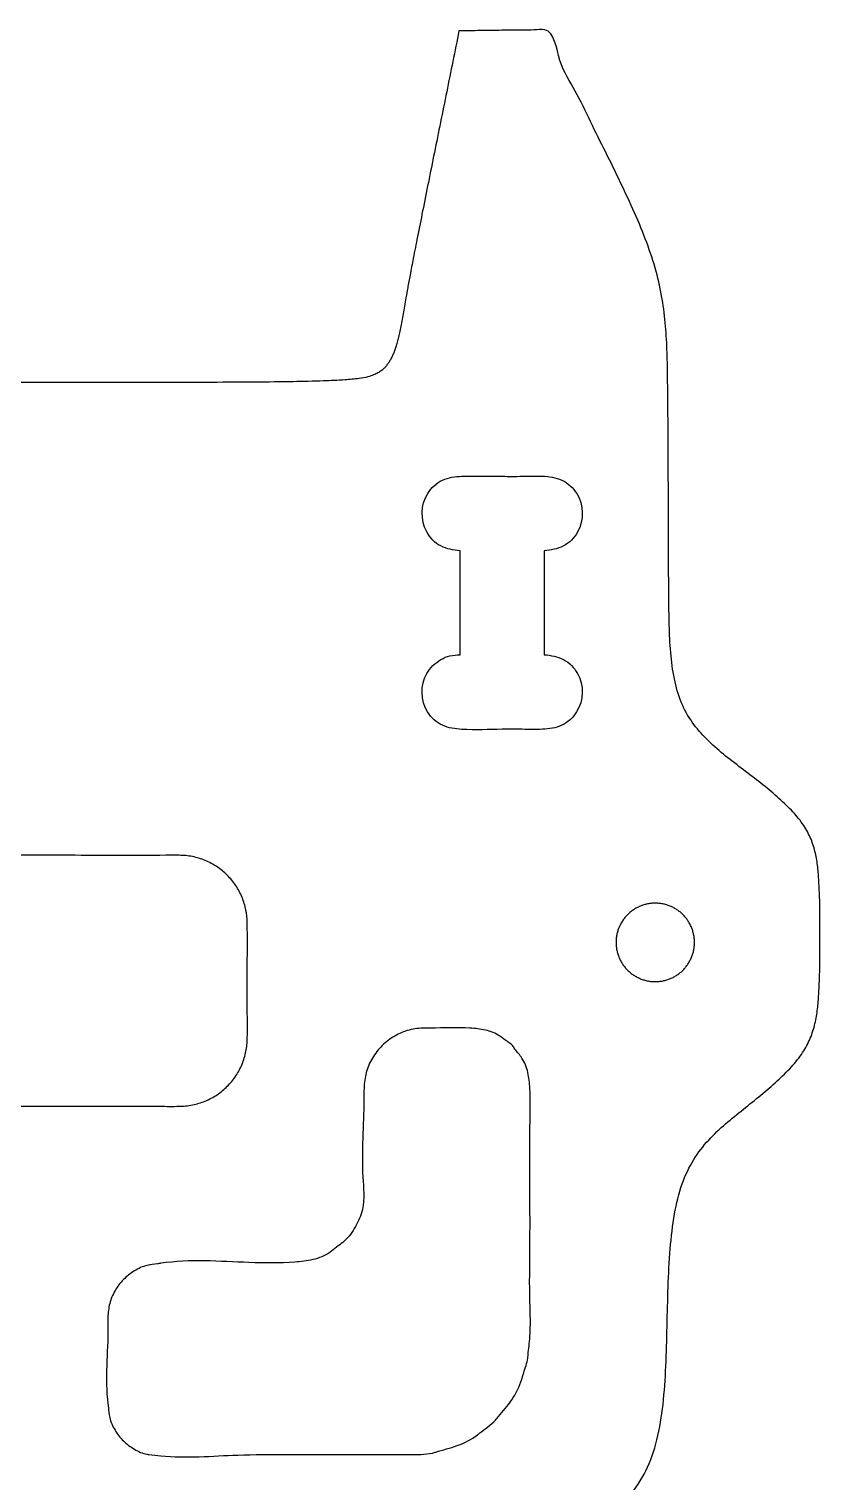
# Model space of a CAD drawing. Header units: millimetres. Extents: x -22 to 22, y -61 to 61.
# Drawn here: x 1.43 to 21.61, y 24.33 to 61.39 of the extents above; entities that cross this region are included whole.
import ezdxf

# ---------------------------------------------------------------- set-up
doc = ezdxf.new("R2010")
doc.units = ezdxf.units.MM
doc.layers.get('0').update_dxf_attribs({"linetype": 'CONTINUOUS'})

msp = doc.modelspace()

# ---------------------------------------------------------------- linework, layer by layer
for p, q in [((12.432, 45.431), (12.432, 48.085)), ((14.575, 48.085), (14.575, 45.431))]:
    msp.add_line(p, q)
for points, knots in [([(-12.402, 61.342), (-12.584, 61.345), (-12.857, 61.348), (-13.222, 61.353), (-13.495, 61.357), (-13.768, 61.359), (-14.043, 61.366), (-14.309, 61.358), (-14.828, 61.439), (-14.922, 60.496), (-15.384, 59.834), (-15.754, 59.021), (-16.145, 58.251), (-16.526, 57.476), (-16.883, 56.711), (-17.195, 55.96), (-17.44, 55.227), (-17.596, 54.512), (-17.68, 53.817), (-17.715, 53.137), (-17.725, 52.461), (-17.732, 51.784), (-17.737, 51.101), (-17.741, 50.411), (-17.743, 49.711), (-17.745, 49.002), (-17.747, 48.285), (-17.75, 47.561), (-17.756, 46.833), (-17.763, 46.112), (-17.801, 45.411), (-17.894, 44.752), (-18.075, 44.153), (-18.379, 43.643), (-18.766, 43.216), (-19.201, 42.844), (-19.656, 42.5), (-20.099, 42.16), (-20.513, 41.822), (-20.876, 41.483), (-21.17, 41.139), (-21.372, 40.782), (-21.492, 40.423), (-21.554, 40.064), (-21.583, 39.706), (-21.6, 39.347), (-21.608, 38.987), (-21.611, 38.624), (-21.611, 38.258), (-21.611, 37.89), (-21.608, 37.519), (-21.6, 37.147), (-21.583, 36.773), (-21.554, 36.397), (-21.492, 36.019), (-21.373, 35.64), (-21.172, 35.264), (-20.878, 34.903), (-20.514, 34.548), (-20.099, 34.194), (-19.655, 33.837), (-19.196, 33.473), (-18.755, 33.059), (-18.362, 32.553), (-18.059, 31.914), (-17.88, 31.138), (-17.78, 30.257), (-17.733, 29.297), (-17.711, 28.299), (-17.687, 27.298), (-17.624, 26.33), (-17.479, 25.429), (-17.21, 24.618), (-16.759, 23.945), (-16.184, 23.401), (-15.534, 22.941), (-14.844, 22.522), (-14.145, 22.104), (-13.457, 21.655), (-12.764, 21.111), (-12.259, 20.178), (-12.105, 18.903), (-12.053, 17.41), (-12.039, 15.791), (-12.041, 14.147), (-12.043, 12.514), (-12.044, 10.909), (-12.046, 9.338), (-12.048, 7.808), (-12.05, 6.321), (-12.053, 4.875), (-12.058, 3.467), (-12.067, 2.094), (-12.081, 0.766), (-12.14, -0.496), (-12.287, -1.66), (-12.569, -2.699), (-13.045, -3.573), (-13.656, -4.291), (-14.342, -4.901), (-15.057, -5.454), (-15.752, -5.991), (-16.399, -6.51), (-16.965, -7.004), (-17.421, -7.467), (-17.742, -7.909), (-17.938, -8.326), (-18.041, -8.72), (-18.087, -9.097), (-18.113, -9.464), (-18.127, -9.829), (-18.131, -10.194), (-18.131, -10.56), (-18.131, -10.929), (-18.127, -11.301), (-18.113, -11.676), (-18.086, -12.056), (-18.041, -12.446), (-17.94, -12.849), (-17.745, -13.27), (-17.424, -13.704), (-16.966, -14.145), (-16.4, -14.604), (-15.753, -15.079), (-15.058, -15.567), (-14.344, -16.066), (-13.66, -16.616), (-13.051, -17.262), (-12.572, -18.053), (-12.288, -18.997), (-12.14, -20.045), (-12.081, -21.172), (-12.067, -22.343), (-12.058, -23.532), (-12.053, -24.727), (-12.05, -25.924), (-12.048, -27.123), (-12.046, -28.321), (-12.044, -29.52), (-12.043, -30.719), (-12.041, -31.917), (-12.039, -33.108), (-12.055, -34.275), (-12.105, -35.37), (-12.302, -36.366), (-12.849, -37.121), (-13.542, -37.651), (-14.26, -38.145), (-14.993, -38.621), (-15.713, -39.093), (-16.388, -39.575), (-16.978, -40.08), (-17.449, -40.625), (-17.749, -41.236), (-17.901, -41.891), (-17.958, -42.59), (-17.969, -43.346), (-17.976, -44.172), (-17.979, -45.082), (-17.98, -46.092), (-17.98, -47.217), (-17.98, -48.461), (-17.979, -49.817), (-17.977, -51.267), (-17.971, -52.788), (-17.963, -54.332), (-17.923, -55.823), (-17.822, -57.161), (-17.643, -58.262), (-17.322, -59.085), (-16.867, -59.62), (-16.346, -59.925), (-15.812, -60.113), (-15.282, -60.29), (-14.753, -60.458), (-14.227, -60.62), (-13.704, -60.778), (-13.188, -60.935), (-12.677, -61.082), (-12.173, -61.211), (-11.677, -61.314), (-11.188, -61.381), (-10.705, -61.382), (-10.228, -61.28), (-9.77, -61.033), (-9.356, -60.631), (-8.967, -60.113), (-8.592, -59.501), (-8.227, -58.826), (-7.865, -58.115), (-7.495, -57.4), (-7.117, -56.718), (-6.593, -56.144), (-5.849, -55.909), (-5.063, -55.858), (-4.235, -55.838), (-3.392, -55.838), (-2.545, -55.838), (-1.697, -55.838), (-0.848, -55.838), (0, -55.838), (0.848, -55.838), (1.697, -55.838), (2.545, -55.838), (3.392, -55.838), (4.235, -55.838), (5.063, -55.858), (5.849, -55.909), (6.593, -56.144), (7.117, -56.718), (7.495, -57.4), (7.865, -58.115), (8.227, -58.826), (8.592, -59.501), (8.967, -60.113), (9.356, -60.631), (9.77, -61.033), (10.228, -61.28), (10.705, -61.382), (11.188, -61.381), (11.677, -61.314), (12.173, -61.211), (12.677, -61.082), (13.188, -60.935), (13.704, -60.778), (14.227, -60.62), (14.753, -60.458), (15.282, -60.29), (15.812, -60.113), (16.346, -59.925), (16.867, -59.62), (17.322, -59.085), (17.643, -58.262), (17.822, -57.161), (17.923, -55.823), (17.963, -54.332), (17.971, -52.788), (17.977, -51.267), (17.979, -49.817), (17.98, -48.461), (17.98, -47.217), (17.98, -46.092), (17.979, -45.082), (17.976, -44.172), (17.969, -43.346), (17.958, -42.59), (17.901, -41.891), (17.749, -41.236), (17.449, -40.625), (16.978, -40.08), (16.388, -39.575), (15.713, -39.093), (14.993, -38.621), (14.26, -38.145), (13.542, -37.651), (12.849, -37.121), (12.302, -36.366), (12.105, -35.37), (12.055, -34.275), (12.039, -33.108), (12.041, -31.917), (12.043, -30.719), (12.044, -29.52), (12.046, -28.321), (12.048, -27.123), (12.05, -25.924), (12.053, -24.727), (12.058, -23.532), (12.067, -22.343), (12.081, -21.172), (12.14, -20.045), (12.288, -18.997), (12.572, -18.053), (13.051, -17.262), (13.66, -16.616), (14.344, -16.066), (15.058, -15.567), (15.753, -15.079), (16.4, -14.604), (16.966, -14.145), (17.424, -13.704), (17.745, -13.27), (17.94, -12.849), (18.041, -12.446), (18.086, -12.056), (18.113, -11.676), (18.127, -11.301), (18.131, -10.929), (18.131, -10.56), (18.131, -10.194), (18.127, -9.829), (18.113, -9.464), (18.087, -9.097), (18.041, -8.72), (17.938, -8.326), (17.742, -7.909), (17.421, -7.467), (16.965, -7.004), (16.399, -6.51), (15.752, -5.991), (15.057, -5.454), (14.342, -4.901), (13.656, -4.291), (13.045, -3.573), (12.569, -2.699), (12.287, -1.66), (12.14, -0.496), (12.081, 0.766), (12.067, 2.094), (12.058, 3.467), (12.053, 4.875), (12.05, 6.321), (12.048, 7.808), (12.046, 9.338), (12.044, 10.909), (12.043, 12.514), (12.041, 14.147), (12.039, 15.791), (12.053, 17.41), (12.105, 18.903), (12.259, 20.178), (12.764, 21.111), (13.457, 21.655), (14.145, 22.104), (14.844, 22.522), (15.534, 22.941), (16.184, 23.401), (16.759, 23.945), (17.21, 24.618), (17.479, 25.429), (17.624, 26.33), (17.687, 27.298), (17.711, 28.299), (17.733, 29.297), (17.78, 30.257), (17.88, 31.138), (18.059, 31.914), (18.362, 32.553), (18.755, 33.059), (19.196, 33.473), (19.655, 33.837), (20.099, 34.194), (20.514, 34.548), (20.878, 34.903), (21.172, 35.264), (21.373, 35.64), (21.492, 36.019), (21.554, 36.397), (21.583, 36.773), (21.6, 37.147), (21.608, 37.519), (21.611, 37.89), (21.611, 38.258), (21.611, 38.624), (21.608, 38.987), (21.6, 39.347), (21.583, 39.706), (21.554, 40.064), (21.492, 40.423), (21.372, 40.782), (21.17, 41.139), (20.876, 41.483), (20.513, 41.822), (20.099, 42.16), (19.656, 42.5), (19.201, 42.844), (18.766, 43.216), (18.379, 43.643), (18.075, 44.153), (17.894, 44.752), (17.801, 45.411), (17.763, 46.112), (17.756, 46.833), (17.75, 47.561), (17.747, 48.285), (17.745, 49.002), (17.743, 49.711), (17.741, 50.411), (17.737, 51.101), (17.732, 51.784), (17.725, 52.461), (17.715, 53.137), (17.68, 53.817), (17.596, 54.512), (17.44, 55.227), (17.195, 55.96), (16.883, 56.711), (16.526, 57.476), (16.145, 58.251), (15.754, 59.021), (15.384, 59.834), (14.922, 60.496), (14.828, 61.439), (14.309, 61.358), (14.043, 61.366), (13.768, 61.359), (13.495, 61.357), (13.222, 61.353), (12.857, 61.348), (12.584, 61.345), (12.402, 61.342)], [0, 0, 0, 0, 0.054648, 0.081972, 0.109296, 0.13662, 0.163943, 0.191267, 0.218591, 0.305941, 0.393248, 0.480466, 0.567554, 0.654207, 0.739103, 0.820778, 0.898036, 0.970571, 1.039937, 1.107688, 1.174976, 1.242602, 1.310837, 1.379837, 1.449753, 1.52068, 1.59248, 1.664955, 1.737909, 1.81077, 1.881548, 1.948287, 2.010017, 2.067929, 2.124861, 2.182083, 2.239398, 2.295803, 2.349754, 2.399753, 2.444711, 2.484746, 2.521906, 2.557924, 2.593707, 2.629583, 2.665637, 2.70192, 2.738468, 2.775296, 2.812369, 2.849641, 2.887081, 2.924686, 2.962648, 3.001709, 3.043412, 3.089707, 3.140817, 3.195775, 3.253186, 3.311766, 3.371578, 3.4341, 3.502787, 3.581999, 3.671627, 3.768843, 3.87002, 3.9713, 4.069139, 4.16068, 4.244641, 4.323211, 4.401152, 4.480708, 4.561744, 4.643228, 4.725061, 4.80856, 4.904514, 5.033867, 5.189618, 5.353676, 5.519176, 5.682868, 5.843628, 6.000875, 6.15402, 6.302652, 6.447063, 6.587718, 6.725084, 6.858916, 6.986226, 7.103901, 7.210278, 7.307196, 7.399919, 7.49145, 7.582242, 7.671071, 7.75506, 7.831081, 7.896301, 7.949569, 7.994132, 8.03373, 8.071102, 8.107799, 8.144261, 8.180691, 8.217259, 8.254103, 8.291274, 8.328829, 8.366848, 8.405595, 8.446234, 8.49111, 8.543719, 8.607322, 8.681069, 8.76236, 8.84823, 8.935829, 9.02351, 9.111111, 9.201005, 9.298119, 9.404415, 9.518239, 9.636366, 9.755575, 9.875111, 9.994865, 10.114729, 10.234611, 10.354493, 10.474375, 10.594257, 10.713837, 10.831629, 10.944245, 11.043389, 11.130465, 11.216854, 11.304261, 11.39196, 11.478936, 11.56265, 11.640633, 11.711568, 11.777113, 11.842625, 11.912026, 11.987246, 12.069359, 12.159847, 12.260341, 12.372475, 12.497292, 12.633478, 12.77913, 12.93235, 13.089784, 13.242322, 13.379658, 13.492292, 13.576084, 13.641145, 13.6988, 13.754952, 13.810805, 13.866327, 13.921448, 13.976092, 14.030142, 14.083334, 14.135404, 14.186165, 14.235448, 14.283138, 14.330359, 14.380219, 14.437006, 14.502081, 14.574379, 14.651903, 14.732368, 14.813806, 14.893382, 14.966659, 15.039913, 15.120042, 15.203471, 15.288094, 15.37292, 15.457746, 15.542573, 15.627399, 15.712225, 15.797052, 15.881878, 15.966704, 16.051327, 16.134756, 16.214885, 16.288139, 16.361416, 16.440991, 16.52243, 16.602894, 16.680418, 16.752716, 16.817791, 16.874578, 16.924438, 16.971659, 17.019349, 17.068632, 17.119393, 17.171463, 17.224656, 17.278705, 17.33335, 17.38847, 17.443992, 17.499845, 17.555998, 17.613652, 17.678713, 17.762506, 17.875139, 18.012475, 18.165014, 18.322446, 18.475667, 18.621319, 18.757505, 18.882322, 18.994456, 19.09495, 19.185438, 19.26755, 19.342771, 19.412172, 19.477684, 19.543229, 19.614162, 19.692146, 19.77586, 19.862837, 19.950536, 20.037943, 20.124331, 20.211408, 20.310552, 20.423166, 20.54096, 20.66054, 20.780421, 20.900304, 21.020186, 21.140068, 21.259932, 21.379685, 21.499221, 21.61843, 21.736558, 21.850382, 21.956677, 22.053791, 22.143685, 22.231287, 22.318967, 22.406566, 22.492437, 22.573728, 22.647474, 22.711077, 22.763686, 22.808562, 22.849201, 22.887948, 22.925968, 22.963522, 23.000694, 23.037537, 23.074106, 23.110535, 23.146997, 23.183693, 23.221066, 23.260664, 23.305228, 23.358496, 23.423716, 23.499736, 23.583726, 23.672555, 23.763347, 23.854878, 23.9476, 24.044518, 24.150895, 24.26857, 24.395881, 24.529712, 24.667079, 24.807734, 24.952145, 25.100777, 25.253922, 25.411168, 25.571929, 25.735621, 25.901121, 26.065179, 26.220929, 26.350282, 26.446237, 26.529735, 26.611569, 26.693053, 26.774089, 26.853645, 26.931585, 27.010156, 27.094116, 27.185658, 27.283497, 27.384777, 27.485953, 27.58317, 27.672797, 27.752009, 27.820697, 27.883219, 27.943031, 28.001611, 28.059022, 28.113979, 28.165089, 28.211385, 28.253088, 28.292148, 28.33011, 28.367715, 28.405156, 28.442427, 28.4795, 28.516329, 28.552876, 28.589159, 28.625214, 28.661089, 28.696873, 28.73289, 28.770051, 28.810086, 28.855043, 28.905043, 28.958993, 29.015399, 29.072714, 29.129935, 29.186868, 29.24478, 29.30651, 29.373249, 29.444026, 29.516888, 29.589842, 29.662316, 29.734116, 29.805043, 29.87496, 29.943959, 30.012195, 30.07982, 30.147109, 30.214859, 30.284226, 30.356761, 30.434018, 30.515694, 30.60059, 30.687242, 30.774331, 30.861549, 30.948855, 31.036205, 31.063529, 31.090853, 31.118177, 31.145501, 31.172825, 31.200149, 31.254797, 31.254797, 31.254797, 31.254797]), ([(12.402, 61.342), (12.297, 60.824), (12.14, 60.048), (11.931, 59.014), (11.775, 58.244), (11.623, 57.49), (11.479, 56.775), (11.35, 56.129), (11.242, 55.583), (11.159, 55.147), (11.097, 54.812), (11.051, 54.549), (11.013, 54.327), (10.979, 54.128), (10.945, 53.941), (10.912, 53.768), (10.879, 53.61), (10.846, 53.47), (10.812, 53.345), (10.777, 53.234), (10.739, 53.133), (10.698, 53.04), (10.654, 52.955), (10.606, 52.876), (10.552, 52.803), (10.491, 52.734), (10.418, 52.672), (10.328, 52.615), (10.215, 52.561), (10.056, 52.508), (9.811, 52.467), (9.432, 52.433), (8.87, 52.409), (8.105, 52.393), (7.158, 52.383), (6.077, 52.378), (4.914, 52.375), (3.708, 52.374), (2.482, 52.373), (1.244, 52.373), (0, 52.373), (-1.244, 52.373), (-2.482, 52.373), (-3.708, 52.374), (-4.914, 52.375), (-6.077, 52.378), (-7.158, 52.383), (-8.105, 52.393), (-8.87, 52.409), (-9.432, 52.433), (-9.811, 52.467), (-10.056, 52.508), (-10.215, 52.561), (-10.328, 52.615), (-10.418, 52.672), (-10.491, 52.734), (-10.552, 52.803), (-10.606, 52.876), (-10.654, 52.955), (-10.698, 53.04), (-10.739, 53.133), (-10.777, 53.234), (-10.812, 53.345), (-10.846, 53.47), (-10.879, 53.61), (-10.912, 53.768), (-10.945, 53.941), (-10.979, 54.128), (-11.013, 54.327), (-11.051, 54.549), (-11.097, 54.812), (-11.159, 55.147), (-11.242, 55.583), (-11.35, 56.129), (-11.479, 56.775), (-11.623, 57.49), (-11.775, 58.244), (-11.931, 59.014), (-12.14, 60.048), (-12.297, 60.824), (-12.402, 61.342)], [0, 0, 0, 0, 0.158576, 0.237634, 0.316419, 0.394288, 0.468402, 0.535371, 0.591809, 0.635438, 0.668428, 0.694058, 0.715604, 0.735752, 0.754824, 0.772554, 0.788679, 0.803035, 0.815843, 0.827422, 0.838099, 0.848161, 0.857748, 0.866976, 0.875975, 0.884941, 0.894325, 0.90472, 0.916772, 0.931898, 0.954752, 0.990937, 1.046018, 1.123675, 1.220247, 1.330221, 1.448081, 1.569125, 1.691942, 1.81594, 1.94053, 2.06512, 2.189118, 2.311935, 2.43298, 2.550839, 2.660813, 2.757385, 2.835042, 2.890123, 2.926309, 2.949162, 2.964288, 2.976341, 2.986735, 2.996119, 3.005085, 3.014084, 3.023312, 3.0329, 3.042962, 3.053638, 3.065217, 3.078025, 3.092381, 3.108506, 3.126236, 3.145309, 3.165456, 3.187002, 3.212632, 3.245622, 3.289251, 3.345689, 3.412658, 3.486772, 3.564641, 3.643425, 3.722484, 3.88106, 3.88106, 3.88106, 3.88106]), ([(12.432, 48.085), (12.261, 48.099), (12.088, 48.126), (11.938, 48.205), (11.788, 48.283), (11.662, 48.414), (11.579, 48.565), (11.414, 48.867), (11.423, 49.251), (11.603, 49.543), (11.693, 49.688), (11.826, 49.811), (11.979, 49.884), (12.132, 49.956), (12.305, 49.977), (12.477, 49.985), (12.649, 49.993), (12.819, 49.987), (12.99, 49.984), (13.161, 49.982), (13.332, 49.983), (13.503, 49.982), (13.675, 49.982), (13.846, 49.98), (14.016, 49.983), (14.187, 49.986), (14.357, 49.994), (14.529, 49.986), (14.701, 49.979), (14.875, 49.956), (15.028, 49.884), (15.182, 49.812), (15.315, 49.69), (15.405, 49.544), (15.586, 49.252), (15.595, 48.866), (15.429, 48.564), (15.346, 48.413), (15.218, 48.284), (15.068, 48.205), (14.918, 48.127), (14.745, 48.099), (14.575, 48.085)], [0, 0, 0, 0, 0.0513123, 0.0513123, 0.0513123, 0.1026246, 0.1026246, 0.1026246, 0.2052493, 0.2052493, 0.2052493, 0.2565616, 0.2565616, 0.2565616, 0.3078739, 0.3078739, 0.3078739, 0.3591862, 0.3591862, 0.3591862, 0.4104985, 0.4104985, 0.4104985, 0.4618109, 0.4618109, 0.4618109, 0.5131232, 0.5131232, 0.5131232, 0.5644355, 0.5644355, 0.5644355, 0.6157478, 0.6157478, 0.6157478, 0.7183724, 0.7183724, 0.7183724, 0.7696848, 0.7696848, 0.7696848, 0.8209971, 0.8209971, 0.8209971, 0.8209971]), ([(14.575, 45.431), (14.745, 45.417), (14.918, 45.389), (15.068, 45.31), (15.218, 45.231), (15.345, 45.102), (15.428, 44.951), (15.595, 44.651), (15.583, 44.265), (15.403, 43.974), (15.313, 43.828), (15.181, 43.705), (15.028, 43.632), (14.875, 43.56), (14.701, 43.538), (14.529, 43.53), (14.357, 43.521), (14.187, 43.527), (14.016, 43.53), (13.845, 43.533), (13.674, 43.533), (13.503, 43.53), (13.161, 43.524), (12.821, 43.507), (12.477, 43.529), (12.305, 43.54), (12.132, 43.561), (11.979, 43.632), (11.826, 43.704), (11.693, 43.826), (11.602, 43.973), (11.421, 44.266), (11.407, 44.656), (11.579, 44.951), (11.665, 45.099), (11.797, 45.223), (11.94, 45.309), (12.012, 45.352), (12.087, 45.386), (12.17, 45.404), (12.254, 45.422), (12.347, 45.424), (12.432, 45.431)], [0, 0, 0, 0, 0.0513123, 0.0513123, 0.0513123, 0.1026246, 0.1026246, 0.1026246, 0.2052492, 0.2052492, 0.2052492, 0.2565616, 0.2565616, 0.2565616, 0.3078739, 0.3078739, 0.3078739, 0.3591862, 0.3591862, 0.3591862, 0.4104985, 0.4104985, 0.4104985, 0.5131231, 0.5131231, 0.5131231, 0.5644354, 0.5644354, 0.5644354, 0.6157477, 0.6157477, 0.6157477, 0.7183724, 0.7183724, 0.7183724, 0.7696847, 0.7696847, 0.7696847, 0.7953408, 0.7953408, 0.7953408, 0.820997, 0.820997, 0.820997, 0.820997]), ([(-7, 38.579), (-6.999, 38.636), (-6.999, 38.693), (-6.992, 38.749), (-6.989, 38.774), (-6.984, 38.799), (-6.98, 38.824), (-6.976, 38.855), (-6.972, 38.887), (-6.967, 38.918), (-6.957, 38.974), (-6.942, 39.029), (-6.925, 39.083), (-6.908, 39.138), (-6.889, 39.191), (-6.868, 39.244), (-6.846, 39.296), (-6.822, 39.348), (-6.795, 39.398), (-6.768, 39.448), (-6.739, 39.497), (-6.707, 39.544), (-6.676, 39.591), (-6.642, 39.637), (-6.606, 39.681), (-6.57, 39.725), (-6.531, 39.767), (-6.491, 39.807), (-6.451, 39.848), (-6.409, 39.886), (-6.365, 39.922), (-6.321, 39.958), (-6.275, 39.992), (-6.228, 40.024), (-6.181, 40.055), (-6.132, 40.084), (-6.082, 40.111), (-6.031, 40.138), (-5.98, 40.162), (-5.927, 40.184), (-5.875, 40.206), (-5.821, 40.225), (-5.767, 40.242), (-5.712, 40.258), (-5.657, 40.272), (-5.602, 40.283), (-5.546, 40.294), (-5.489, 40.303), (-5.433, 40.308), (-5.376, 40.313), (-5.319, 40.315), (-5.263, 40.316), (-5.15, 40.319), (-5.037, 40.317), (-4.924, 40.316), (-4.102, 40.309), (-3.28, 40.315), (-2.458, 40.316), (-1.639, 40.318), (-0.819, 40.316), (0, 40.316), (0.819, 40.316), (1.639, 40.318), (2.458, 40.316), (3.28, 40.315), (4.102, 40.309), (4.924, 40.316), (5.037, 40.317), (5.15, 40.319), (5.263, 40.316), (5.319, 40.315), (5.376, 40.313), (5.433, 40.308), (5.489, 40.303), (5.546, 40.294), (5.602, 40.283), (5.657, 40.272), (5.712, 40.258), (5.767, 40.242), (5.821, 40.225), (5.875, 40.206), (5.927, 40.184), (5.98, 40.162), (6.031, 40.138), (6.082, 40.111), (6.132, 40.084), (6.181, 40.055), (6.228, 40.024), (6.275, 39.992), (6.321, 39.958), (6.365, 39.922), (6.409, 39.886), (6.451, 39.848), (6.491, 39.807), (6.531, 39.767), (6.57, 39.725), (6.606, 39.681), (6.642, 39.637), (6.676, 39.591), (6.707, 39.544), (6.739, 39.497), (6.768, 39.448), (6.795, 39.398), (6.822, 39.348), (6.846, 39.296), (6.868, 39.244), (6.889, 39.191), (6.908, 39.138), (6.925, 39.083), (6.942, 39.029), (6.957, 38.974), (6.967, 38.918), (6.972, 38.887), (6.976, 38.855), (6.98, 38.824), (6.984, 38.799), (6.989, 38.774), (6.992, 38.749), (6.999, 38.693), (6.999, 38.636), (7, 38.579), (7.008, 37.882), (6.995, 37.188), (7, 36.492), (7.002, 36.213), (7.007, 35.933), (7, 35.653), (6.999, 35.596), (6.997, 35.539), (6.992, 35.483), (6.986, 35.426), (6.978, 35.37), (6.967, 35.314), (6.955, 35.258), (6.942, 35.203), (6.925, 35.149), (6.909, 35.094), (6.89, 35.041), (6.868, 34.988), (6.846, 34.936), (6.822, 34.884), (6.795, 34.834), (6.768, 34.784), (6.739, 34.735), (6.707, 34.688), (6.676, 34.641), (6.642, 34.595), (6.606, 34.551), (6.57, 34.507), (6.532, 34.464), (6.491, 34.425), (6.453, 34.387), (6.411, 34.352), (6.372, 34.316), (6.327, 34.276), (6.278, 34.241), (6.228, 34.209), (6.18, 34.177), (6.132, 34.148), (6.082, 34.121), (6.032, 34.094), (5.98, 34.07), (5.927, 34.048), (5.875, 34.026), (5.821, 34.007), (5.767, 33.991), (5.712, 33.974), (5.657, 33.96), (5.602, 33.949), (5.546, 33.938), (5.489, 33.929), (5.433, 33.924), (5.376, 33.919), (5.319, 33.917), (5.263, 33.916), (5.099, 33.912), (4.936, 33.914), (4.772, 33.916), (3.981, 33.923), (3.19, 33.918), (2.399, 33.916), (1.599, 33.914), (0.799, 33.916), (0, 33.916), (-0.799, 33.916), (-1.599, 33.914), (-2.399, 33.916), (-3.19, 33.918), (-3.981, 33.923), (-4.772, 33.916), (-4.936, 33.914), (-5.099, 33.912), (-5.263, 33.916), (-5.319, 33.917), (-5.376, 33.919), (-5.433, 33.924), (-5.489, 33.929), (-5.546, 33.938), (-5.602, 33.949), (-5.657, 33.96), (-5.712, 33.974), (-5.767, 33.991), (-5.821, 34.007), (-5.875, 34.026), (-5.927, 34.048), (-5.98, 34.07), (-6.032, 34.094), (-6.082, 34.121), (-6.132, 34.148), (-6.18, 34.177), (-6.228, 34.209), (-6.276, 34.24), (-6.323, 34.272), (-6.365, 34.31), (-6.407, 34.348), (-6.45, 34.385), (-6.491, 34.425), (-6.532, 34.464), (-6.57, 34.507), (-6.606, 34.551), (-6.642, 34.595), (-6.676, 34.641), (-6.707, 34.688), (-6.739, 34.735), (-6.768, 34.784), (-6.795, 34.834), (-6.822, 34.884), (-6.846, 34.936), (-6.868, 34.988), (-6.89, 35.041), (-6.909, 35.094), (-6.925, 35.149), (-6.942, 35.203), (-6.955, 35.258), (-6.967, 35.314), (-6.978, 35.37), (-6.986, 35.426), (-6.992, 35.483), (-6.997, 35.539), (-6.999, 35.596), (-7, 35.653), (-7.007, 35.933), (-7.002, 36.213), (-7, 36.492), (-6.995, 37.188), (-7.008, 37.882), (-7, 38.579)], [0, 0, 0, 0, 0.017049, 0.017049, 0.017049, 0.02464, 0.02464, 0.02464, 0.034101, 0.034101, 0.034101, 0.051153, 0.051153, 0.051153, 0.068202, 0.068202, 0.068202, 0.085253, 0.085253, 0.085253, 0.102303, 0.102303, 0.102303, 0.119354, 0.119354, 0.119354, 0.136405, 0.136405, 0.136405, 0.153456, 0.153456, 0.153456, 0.170506, 0.170506, 0.170506, 0.187556, 0.187556, 0.187556, 0.204607, 0.204607, 0.204607, 0.221657, 0.221657, 0.221657, 0.238708, 0.238708, 0.238708, 0.255759, 0.255759, 0.255759, 0.272809, 0.272809, 0.272809, 0.306668, 0.306668, 0.306668, 0.553221, 0.553221, 0.553221, 0.799063, 0.799063, 0.799063, 1.044905, 1.044905, 1.044905, 1.291459, 1.291459, 1.291459, 1.325318, 1.325318, 1.325318, 1.342368, 1.342368, 1.342368, 1.359419, 1.359419, 1.359419, 1.37647, 1.37647, 1.37647, 1.39352, 1.39352, 1.39352, 1.410571, 1.410571, 1.410571, 1.427621, 1.427621, 1.427621, 1.444671, 1.444671, 1.444671, 1.461722, 1.461722, 1.461722, 1.478773, 1.478773, 1.478773, 1.495824, 1.495824, 1.495824, 1.512874, 1.512874, 1.512874, 1.529925, 1.529925, 1.529925, 1.546974, 1.546974, 1.546974, 1.564026, 1.564026, 1.564026, 1.573487, 1.573487, 1.573487, 1.581078, 1.581078, 1.581078, 1.598127, 1.598127, 1.598127, 1.806768, 1.806768, 1.806768, 1.890696, 1.890696, 1.890696, 1.907748, 1.907748, 1.907748, 1.9248, 1.9248, 1.9248, 1.941848, 1.941848, 1.941848, 1.9589, 1.9589, 1.9589, 1.975949, 1.975949, 1.975949, 1.993001, 1.993001, 1.993001, 2.010051, 2.010051, 2.010051, 2.027102, 2.027102, 2.027102, 2.043221, 2.043221, 2.043221, 2.061202, 2.061202, 2.061202, 2.078254, 2.078254, 2.078254, 2.095304, 2.095304, 2.095304, 2.112355, 2.112355, 2.112355, 2.129405, 2.129405, 2.129405, 2.146456, 2.146456, 2.146456, 2.163506, 2.163506, 2.163506, 2.212512, 2.212512, 2.212512, 2.449908, 2.449908, 2.449908, 2.689761, 2.689761, 2.689761, 2.929613, 2.929613, 2.929613, 3.167009, 3.167009, 3.167009, 3.216015, 3.216015, 3.216015, 3.233065, 3.233065, 3.233065, 3.250116, 3.250116, 3.250116, 3.267166, 3.267166, 3.267166, 3.284217, 3.284217, 3.284217, 3.301267, 3.301267, 3.301267, 3.318319, 3.318319, 3.318319, 3.335369, 3.335369, 3.335369, 3.352419, 3.352419, 3.352419, 3.36947, 3.36947, 3.36947, 3.38652, 3.38652, 3.38652, 3.403572, 3.403572, 3.403572, 3.420621, 3.420621, 3.420621, 3.437673, 3.437673, 3.437673, 3.454721, 3.454721, 3.454721, 3.471773, 3.471773, 3.471773, 3.488825, 3.488825, 3.488825, 3.572753, 3.572753, 3.572753, 3.781394, 3.781394, 3.781394, 3.781394]), ([(16.409, 38.116), (16.409, 38.132), (16.41, 38.149), (16.411, 38.165), (16.413, 38.181), (16.414, 38.198), (16.416, 38.214), (16.418, 38.23), (16.42, 38.246), (16.423, 38.262), (16.426, 38.278), (16.429, 38.295), (16.432, 38.311), (16.436, 38.327), (16.44, 38.342), (16.444, 38.358), (16.449, 38.374), (16.453, 38.39), (16.458, 38.405), (16.463, 38.421), (16.469, 38.436), (16.475, 38.452), (16.478, 38.461), (16.482, 38.47), (16.486, 38.479), (16.488, 38.485), (16.491, 38.491), (16.493, 38.497), (16.5, 38.512), (16.507, 38.527), (16.514, 38.541), (16.521, 38.556), (16.529, 38.571), (16.537, 38.585), (16.545, 38.599), (16.553, 38.613), (16.562, 38.627), (16.571, 38.641), (16.58, 38.655), (16.589, 38.668), (16.599, 38.681), (16.608, 38.695), (16.618, 38.708), (16.628, 38.72), (16.639, 38.733), (16.649, 38.746), (16.66, 38.758), (16.671, 38.77), (16.682, 38.782), (16.693, 38.794), (16.705, 38.806), (16.717, 38.817), (16.729, 38.828), (16.741, 38.839), (16.753, 38.85), (16.765, 38.861), (16.778, 38.871), (16.791, 38.881), (16.804, 38.891), (16.817, 38.901), (16.83, 38.911), (16.844, 38.92), (16.857, 38.929), (16.871, 38.938), (16.885, 38.947), (16.899, 38.955), (16.913, 38.964), (16.927, 38.972), (16.942, 38.979), (16.956, 38.987), (16.971, 38.994), (16.985, 39.001), (17, 39.008), (17.015, 39.015), (17.03, 39.021), (17.046, 39.027), (17.061, 39.033), (17.076, 39.039), (17.092, 39.044), (17.107, 39.049), (17.123, 39.054), (17.139, 39.058), (17.155, 39.063), (17.17, 39.067), (17.186, 39.07), (17.202, 39.074), (17.218, 39.077), (17.234, 39.08), (17.251, 39.083), (17.267, 39.085), (17.283, 39.087), (17.299, 39.089), (17.316, 39.091), (17.332, 39.092), (17.348, 39.094), (17.365, 39.095), (17.381, 39.095), (17.397, 39.095), (17.414, 39.096), (17.43, 39.095), (17.446, 39.095), (17.463, 39.094), (17.479, 39.093), (17.495, 39.092), (17.511, 39.09), (17.526, 39.089), (17.543, 39.087), (17.56, 39.084), (17.577, 39.081), (17.593, 39.079), (17.609, 39.076), (17.625, 39.072), (17.641, 39.068), (17.657, 39.064), (17.672, 39.06), (17.688, 39.056), (17.704, 39.051), (17.719, 39.046), (17.735, 39.041), (17.75, 39.036), (17.766, 39.03), (17.781, 39.024), (17.796, 39.018), (17.811, 39.011), (17.826, 39.005), (17.841, 38.998), (17.856, 38.99), (17.87, 38.983), (17.885, 38.975), (17.899, 38.967), (17.913, 38.959), (17.927, 38.951), (17.941, 38.942), (17.955, 38.934), (17.969, 38.924), (17.982, 38.915), (17.996, 38.906), (18.009, 38.896), (18.022, 38.886), (18.034, 38.876), (18.047, 38.866), (18.06, 38.855), (18.072, 38.844), (18.084, 38.833), (18.096, 38.822), (18.108, 38.811), (18.12, 38.799), (18.131, 38.788), (18.142, 38.776), (18.153, 38.764), (18.164, 38.751), (18.175, 38.739), (18.185, 38.726), (18.196, 38.714), (18.206, 38.701), (18.215, 38.688), (18.225, 38.674), (18.234, 38.661), (18.244, 38.647), (18.252, 38.633), (18.261, 38.62), (18.27, 38.606), (18.278, 38.591), (18.286, 38.577), (18.294, 38.563), (18.301, 38.548), (18.308, 38.534), (18.316, 38.519), (18.322, 38.504), (18.329, 38.489), (18.335, 38.474), (18.341, 38.459), (18.347, 38.443), (18.353, 38.428), (18.358, 38.413), (18.363, 38.397), (18.368, 38.381), (18.372, 38.366), (18.377, 38.35), (18.381, 38.334), (18.384, 38.318), (18.386, 38.311), (18.387, 38.303), (18.389, 38.296), (18.391, 38.287), (18.393, 38.279), (18.394, 38.27), (18.397, 38.254), (18.4, 38.238), (18.402, 38.221), (18.404, 38.205), (18.405, 38.189), (18.407, 38.172), (18.408, 38.156), (18.409, 38.14), (18.409, 38.123), (18.41, 38.107), (18.41, 38.091), (18.409, 38.074), (18.409, 38.058), (18.408, 38.042), (18.407, 38.025), (18.406, 38.009), (18.404, 37.993), (18.403, 37.976), (18.401, 37.96), (18.398, 37.944), (18.396, 37.928), (18.394, 37.918), (18.392, 37.908), (18.39, 37.899), (18.389, 37.892), (18.387, 37.886), (18.386, 37.88), (18.383, 37.864), (18.379, 37.848), (18.374, 37.832), (18.37, 37.816), (18.365, 37.801), (18.36, 37.785), (18.355, 37.769), (18.35, 37.754), (18.344, 37.739), (18.338, 37.723), (18.332, 37.708), (18.325, 37.693), (18.319, 37.678), (18.312, 37.663), (18.304, 37.649), (18.297, 37.634), (18.29, 37.62), (18.282, 37.605), (18.273, 37.591), (18.265, 37.577), (18.256, 37.563), (18.248, 37.549), (18.239, 37.536), (18.229, 37.522), (18.22, 37.509), (18.21, 37.495), (18.2, 37.483), (18.19, 37.47), (18.18, 37.457), (18.169, 37.445), (18.159, 37.432), (18.148, 37.42), (18.136, 37.408), (18.125, 37.396), (18.114, 37.385), (18.102, 37.373), (18.09, 37.362), (18.078, 37.351), (18.066, 37.34), (18.053, 37.329), (18.041, 37.319), (18.028, 37.309), (18.015, 37.299), (18.002, 37.289), (17.988, 37.279), (17.975, 37.27), (17.961, 37.261), (17.948, 37.252), (17.934, 37.243), (17.92, 37.235), (17.906, 37.227), (17.891, 37.219), (17.877, 37.211), (17.862, 37.203), (17.848, 37.196), (17.833, 37.189), (17.818, 37.182), (17.803, 37.175), (17.788, 37.169), (17.773, 37.163), (17.758, 37.157), (17.742, 37.152), (17.727, 37.146), (17.711, 37.141), (17.696, 37.136), (17.68, 37.132), (17.664, 37.128), (17.648, 37.124), (17.632, 37.12), (17.616, 37.116), (17.6, 37.113), (17.584, 37.11), (17.576, 37.109), (17.568, 37.108), (17.56, 37.107), (17.552, 37.105), (17.544, 37.104), (17.536, 37.103), (17.519, 37.101), (17.503, 37.099), (17.487, 37.098), (17.47, 37.097), (17.454, 37.096), (17.438, 37.095), (17.421, 37.095), (17.405, 37.095), (17.389, 37.095), (17.372, 37.095), (17.356, 37.096), (17.339, 37.097), (17.323, 37.098), (17.307, 37.1), (17.291, 37.102), (17.274, 37.104), (17.258, 37.106), (17.242, 37.109), (17.226, 37.112), (17.21, 37.115), (17.194, 37.118), (17.178, 37.122), (17.162, 37.126), (17.146, 37.13), (17.13, 37.134), (17.115, 37.139), (17.099, 37.144), (17.084, 37.149), (17.068, 37.155), (17.053, 37.16), (17.038, 37.166), (17.022, 37.172), (17.007, 37.179), (16.992, 37.186), (16.978, 37.193), (16.963, 37.2), (16.948, 37.207), (16.934, 37.215), (16.92, 37.223), (16.905, 37.231), (16.891, 37.239), (16.877, 37.248), (16.863, 37.257), (16.85, 37.266), (16.836, 37.275), (16.823, 37.284), (16.81, 37.294), (16.797, 37.304), (16.784, 37.314), (16.771, 37.325), (16.759, 37.335), (16.746, 37.346), (16.734, 37.357), (16.722, 37.368), (16.71, 37.379), (16.699, 37.391), (16.687, 37.403), (16.676, 37.414), (16.665, 37.426), (16.654, 37.439), (16.644, 37.451), (16.633, 37.464), (16.623, 37.477), (16.613, 37.49), (16.603, 37.503), (16.594, 37.516), (16.584, 37.529), (16.575, 37.543), (16.566, 37.557), (16.557, 37.571), (16.549, 37.585), (16.541, 37.599), (16.533, 37.613), (16.525, 37.627), (16.517, 37.642), (16.51, 37.657), (16.503, 37.671), (16.496, 37.686), (16.495, 37.691), (16.493, 37.695), (16.491, 37.699), (16.486, 37.71), (16.482, 37.721), (16.477, 37.732), (16.471, 37.747), (16.466, 37.762), (16.461, 37.778), (16.455, 37.793), (16.451, 37.809), (16.446, 37.825), (16.442, 37.84), (16.438, 37.856), (16.434, 37.872), (16.43, 37.888), (16.427, 37.904), (16.424, 37.92), (16.421, 37.936), (16.419, 37.953), (16.417, 37.969), (16.415, 37.985), (16.413, 38.001), (16.412, 38.018), (16.411, 38.034), (16.41, 38.05), (16.409, 38.067), (16.409, 38.083), (16.409, 38.099), (16.409, 38.116)], [0, 0, 0, 0, 0.0049088, 0.0049088, 0.0049088, 0.0098192, 0.0098192, 0.0098192, 0.0147291, 0.0147291, 0.0147291, 0.0196382, 0.0196382, 0.0196382, 0.0245487, 0.0245487, 0.0245487, 0.0294582, 0.0294582, 0.0294582, 0.0343681, 0.0343681, 0.0343681, 0.0373548, 0.0373548, 0.0373548, 0.039278, 0.039278, 0.039278, 0.0441879, 0.0441879, 0.0441879, 0.0490976, 0.0490976, 0.0490976, 0.0540074, 0.0540074, 0.0540074, 0.0589165, 0.0589165, 0.0589165, 0.0638268, 0.0638268, 0.0638268, 0.0687367, 0.0687367, 0.0687367, 0.0736464, 0.0736464, 0.0736464, 0.078556, 0.078556, 0.078556, 0.083466, 0.083466, 0.083466, 0.0883759, 0.0883759, 0.0883759, 0.0932856, 0.0932856, 0.0932856, 0.0981955, 0.0981955, 0.0981955, 0.1031053, 0.1031053, 0.1031053, 0.1080149, 0.1080149, 0.1080149, 0.1129244, 0.1129244, 0.1129244, 0.1178346, 0.1178346, 0.1178346, 0.1227443, 0.1227443, 0.1227443, 0.1276541, 0.1276541, 0.1276541, 0.1325639, 0.1325639, 0.1325639, 0.1374737, 0.1374737, 0.1374737, 0.1423832, 0.1423832, 0.1423832, 0.147293, 0.147293, 0.147293, 0.1522027, 0.1522027, 0.1522027, 0.1571129, 0.1571129, 0.1571129, 0.1620223, 0.1620223, 0.1620223, 0.1667713, 0.1667713, 0.1667713, 0.171842, 0.171842, 0.171842, 0.1767518, 0.1767518, 0.1767518, 0.1816613, 0.1816613, 0.1816613, 0.1865712, 0.1865712, 0.1865712, 0.1914811, 0.1914811, 0.1914811, 0.196391, 0.196391, 0.196391, 0.2013008, 0.2013008, 0.2013008, 0.2062108, 0.2062108, 0.2062108, 0.2111205, 0.2111205, 0.2111205, 0.2160303, 0.2160303, 0.2160303, 0.2209398, 0.2209398, 0.2209398, 0.2258502, 0.2258502, 0.2258502, 0.2307594, 0.2307594, 0.2307594, 0.2356692, 0.2356692, 0.2356692, 0.2405789, 0.2405789, 0.2405789, 0.2454882, 0.2454882, 0.2454882, 0.2503984, 0.2503984, 0.2503984, 0.2553082, 0.2553082, 0.2553082, 0.2602182, 0.2602182, 0.2602182, 0.2651275, 0.2651275, 0.2651275, 0.2700376, 0.2700376, 0.2700376, 0.2749479, 0.2749479, 0.2749479, 0.2798573, 0.2798573, 0.2798573, 0.2847667, 0.2847667, 0.2847667, 0.2896767, 0.2896767, 0.2896767, 0.2919246, 0.2919246, 0.2919246, 0.294587, 0.294587, 0.294587, 0.2994957, 0.2994957, 0.2994957, 0.3044059, 0.3044059, 0.3044059, 0.3093161, 0.3093161, 0.3093161, 0.3142257, 0.3142257, 0.3142257, 0.3191352, 0.3191352, 0.3191352, 0.3240448, 0.3240448, 0.3240448, 0.3289552, 0.3289552, 0.3289552, 0.3319238, 0.3319238, 0.3319238, 0.3338646, 0.3338646, 0.3338646, 0.3387748, 0.3387748, 0.3387748, 0.3436844, 0.3436844, 0.3436844, 0.3485943, 0.3485943, 0.3485943, 0.3535042, 0.3535042, 0.3535042, 0.3584135, 0.3584135, 0.3584135, 0.3633238, 0.3633238, 0.3633238, 0.3682336, 0.3682336, 0.3682336, 0.3731428, 0.3731428, 0.3731428, 0.378053, 0.378053, 0.378053, 0.3829627, 0.3829627, 0.3829627, 0.3878724, 0.3878724, 0.3878724, 0.3927822, 0.3927822, 0.3927822, 0.3976919, 0.3976919, 0.3976919, 0.4026016, 0.4026016, 0.4026016, 0.4075117, 0.4075117, 0.4075117, 0.4124209, 0.4124209, 0.4124209, 0.4173312, 0.4173312, 0.4173312, 0.4222407, 0.4222407, 0.4222407, 0.4271506, 0.4271506, 0.4271506, 0.4320603, 0.4320603, 0.4320603, 0.43697, 0.43697, 0.43697, 0.44188, 0.44188, 0.44188, 0.4467898, 0.4467898, 0.4467898, 0.4516995, 0.4516995, 0.4516995, 0.4541343, 0.4541343, 0.4541343, 0.4566091, 0.4566091, 0.4566091, 0.461519, 0.461519, 0.461519, 0.4664289, 0.4664289, 0.4664289, 0.4713386, 0.4713386, 0.4713386, 0.4762486, 0.4762486, 0.4762486, 0.481158, 0.481158, 0.481158, 0.486068, 0.486068, 0.486068, 0.4909777, 0.4909777, 0.4909777, 0.4958877, 0.4958877, 0.4958877, 0.5007972, 0.5007972, 0.5007972, 0.5057069, 0.5057069, 0.5057069, 0.5106166, 0.5106166, 0.5106166, 0.5155265, 0.5155265, 0.5155265, 0.5204363, 0.5204363, 0.5204363, 0.5253462, 0.5253462, 0.5253462, 0.5302562, 0.5302562, 0.5302562, 0.5351657, 0.5351657, 0.5351657, 0.5400757, 0.5400757, 0.5400757, 0.5449854, 0.5449854, 0.5449854, 0.5498949, 0.5498949, 0.5498949, 0.5548051, 0.5548051, 0.5548051, 0.5597149, 0.5597149, 0.5597149, 0.5646242, 0.5646242, 0.5646242, 0.5695343, 0.5695343, 0.5695343, 0.5744437, 0.5744437, 0.5744437, 0.5793532, 0.5793532, 0.5793532, 0.5842634, 0.5842634, 0.5842634, 0.5856576, 0.5856576, 0.5856576, 0.5891736, 0.5891736, 0.5891736, 0.5940827, 0.5940827, 0.5940827, 0.5989924, 0.5989924, 0.5989924, 0.603903, 0.603903, 0.603903, 0.6088125, 0.6088125, 0.6088125, 0.6137226, 0.6137226, 0.6137226, 0.6186317, 0.6186317, 0.6186317, 0.6235416, 0.6235416, 0.6235416, 0.6284519, 0.6284519, 0.6284519, 0.6284519]), ([(3.445, 28.533), (3.449, 28.651), (3.461, 28.77), (3.491, 28.884), (3.52, 28.999), (3.567, 29.109), (3.626, 29.213), (3.685, 29.316), (3.757, 29.412), (3.841, 29.496), (3.924, 29.581), (4.019, 29.654), (4.121, 29.716), (4.222, 29.779), (4.332, 29.83), (4.447, 29.857), (4.532, 29.878), (4.62, 29.884), (4.707, 29.896), (4.737, 29.901), (4.767, 29.905), (4.796, 29.91), (5.537, 30.021), (6.292, 29.958), (7.044, 29.931), (7.435, 29.917), (7.825, 29.912), (8.212, 29.942), (8.367, 29.953), (8.521, 29.971), (8.674, 30.006), (8.828, 30.042), (8.98, 30.095), (9.105, 30.188), (9.12, 30.199), (9.135, 30.21), (9.149, 30.222), (9.205, 30.266), (9.261, 30.31), (9.318, 30.353), (9.371, 30.393), (9.426, 30.431), (9.475, 30.475), (9.592, 30.578), (9.682, 30.709), (9.759, 30.847), (9.837, 30.985), (9.903, 31.13), (9.938, 31.28), (10.001, 31.547), (9.966, 31.832), (9.949, 32.114), (9.91, 32.779), (9.972, 33.426), (9.975, 34.081), (9.975, 34.181), (9.974, 34.281), (9.979, 34.381), (9.985, 34.515), (10.001, 34.648), (10.036, 34.777), (10.071, 34.906), (10.125, 35.03), (10.194, 35.146), (10.262, 35.261), (10.345, 35.368), (10.441, 35.462), (10.536, 35.556), (10.644, 35.638), (10.761, 35.705), (10.877, 35.772), (11.002, 35.823), (11.131, 35.858), (11.261, 35.892), (11.395, 35.909), (11.528, 35.91), (11.534, 35.91), (11.54, 35.91), (11.546, 35.91), (11.591, 35.91), (11.635, 35.91), (11.68, 35.91), (12.014, 35.911), (12.349, 35.93), (12.682, 35.91), (12.814, 35.902), (12.946, 35.888), (13.077, 35.858), (13.208, 35.828), (13.338, 35.782), (13.446, 35.705), (13.478, 35.682), (13.508, 35.657), (13.54, 35.633), (13.616, 35.577), (13.701, 35.531), (13.763, 35.462), (13.787, 35.435), (13.808, 35.404), (13.83, 35.374), (13.888, 35.296), (13.953, 35.225), (14.006, 35.145), (14.079, 35.035), (14.128, 34.907), (14.159, 34.777), (14.19, 34.646), (14.203, 34.514), (14.211, 34.381), (14.23, 34.052), (14.217, 33.723), (14.211, 33.393), (14.2, 32.85), (14.207, 32.308), (14.211, 31.766), (14.214, 31.28), (14.215, 30.793), (14.211, 30.307), (14.207, 29.845), (14.199, 29.384), (14.211, 28.921), (14.218, 28.624), (14.234, 28.327), (14.211, 28.033), (14.199, 27.882), (14.177, 27.732), (14.166, 27.58), (14.163, 27.536), (14.161, 27.491), (14.153, 27.448), (14.141, 27.384), (14.117, 27.322), (14.096, 27.26), (14.054, 27.136), (14.025, 27.008), (13.982, 26.885), (13.918, 26.7), (13.821, 26.525), (13.705, 26.366), (13.599, 26.222), (13.477, 26.091), (13.364, 25.951), (13.354, 25.938), (13.343, 25.925), (13.332, 25.912), (13.221, 25.782), (13.068, 25.693), (12.934, 25.585), (12.915, 25.57), (12.896, 25.554), (12.877, 25.539), (12.725, 25.416), (12.544, 25.328), (12.359, 25.262), (12.178, 25.196), (11.992, 25.151), (11.809, 25.095), (11.805, 25.093), (11.8, 25.092), (11.796, 25.091), (11.608, 25.035), (11.408, 25.033), (11.211, 25.033), (11.139, 25.033), (11.068, 25.033), (10.997, 25.033), (10.392, 25.034), (9.785, 25.034), (9.179, 25.033), (8.79, 25.033), (8.402, 25.033), (8.013, 25.033), (7.595, 25.034), (7.178, 25.035), (6.759, 25.021), (6.104, 24.998), (5.446, 24.935), (4.796, 25.001), (4.694, 25.012), (4.592, 25.026), (4.49, 25.036), (4.475, 25.038), (4.461, 25.039), (4.447, 25.041), (4.331, 25.057), (4.222, 25.11), (4.121, 25.17), (4.019, 25.231), (3.924, 25.299), (3.841, 25.38), (3.758, 25.461), (3.686, 25.555), (3.626, 25.656), (3.565, 25.757), (3.516, 25.866), (3.491, 25.979), (3.472, 26.064), (3.467, 26.152), (3.457, 26.238), (3.453, 26.268), (3.449, 26.298), (3.445, 26.328), (3.36, 26.973), (3.449, 27.63), (3.445, 28.28), (3.444, 28.365), (3.442, 28.449), (3.445, 28.533)], [0, 0, 0, 0, 0.03537, 0.03537, 0.03537, 0.070884, 0.070884, 0.070884, 0.106481, 0.106481, 0.106481, 0.142076, 0.142076, 0.142076, 0.17759, 0.17759, 0.17759, 0.203942, 0.203942, 0.203942, 0.212959, 0.212959, 0.212959, 0.437769, 0.437769, 0.437769, 0.55454, 0.55454, 0.55454, 0.601235, 0.601235, 0.601235, 0.648012, 0.648012, 0.648012, 0.653514, 0.653514, 0.653514, 0.674914, 0.674914, 0.674914, 0.694837, 0.694837, 0.694837, 0.74166, 0.74166, 0.74166, 0.788437, 0.788437, 0.788437, 0.871936, 0.871936, 0.871936, 1.068572, 1.068572, 1.068572, 1.098621, 1.098621, 1.098621, 1.138604, 1.138604, 1.138604, 1.178705, 1.178705, 1.178705, 1.218873, 1.218873, 1.218873, 1.25904, 1.25904, 1.25904, 1.299141, 1.299141, 1.299141, 1.339124, 1.339124, 1.339124, 1.340987, 1.340987, 1.340987, 1.354311, 1.354311, 1.354311, 1.454516, 1.454516, 1.454516, 1.494431, 1.494431, 1.494431, 1.534346, 1.534346, 1.534346, 1.546207, 1.546207, 1.546207, 1.574261, 1.574261, 1.574261, 1.585353, 1.585353, 1.585353, 1.614177, 1.614177, 1.614177, 1.654092, 1.654092, 1.654092, 1.694007, 1.694007, 1.694007, 1.7928, 1.7928, 1.7928, 1.955487, 1.955487, 1.955487, 2.101417, 2.101417, 2.101417, 2.240013, 2.240013, 2.240013, 2.328787, 2.328787, 2.328787, 2.374304, 2.374304, 2.374304, 2.387597, 2.387597, 2.387597, 2.407236, 2.407236, 2.407236, 2.446407, 2.446407, 2.446407, 2.505217, 2.505217, 2.505217, 2.558944, 2.558944, 2.558944, 2.564028, 2.564028, 2.564028, 2.615525, 2.615525, 2.615525, 2.622838, 2.622838, 2.622838, 2.681648, 2.681648, 2.681648, 2.739117, 2.739117, 2.739117, 2.740459, 2.740459, 2.740459, 2.799269, 2.799269, 2.799269, 2.820666, 2.820666, 2.820666, 3.002433, 3.002433, 3.002433, 3.119009, 3.119009, 3.119009, 3.244467, 3.244467, 3.244467, 3.44073, 3.44073, 3.44073, 3.47158, 3.47158, 3.47158, 3.475933, 3.475933, 3.475933, 3.510991, 3.510991, 3.510991, 3.545964, 3.545964, 3.545964, 3.580937, 3.580937, 3.580937, 3.615994, 3.615994, 3.615994, 3.642094, 3.642094, 3.642094, 3.651195, 3.651195, 3.651195, 3.846395, 3.846395, 3.846395, 3.871697, 3.871697, 3.871697, 3.871697])]:
    msp.add_open_spline(points, degree=3, knots=knots)

doc.saveas('drawing.dxf')
